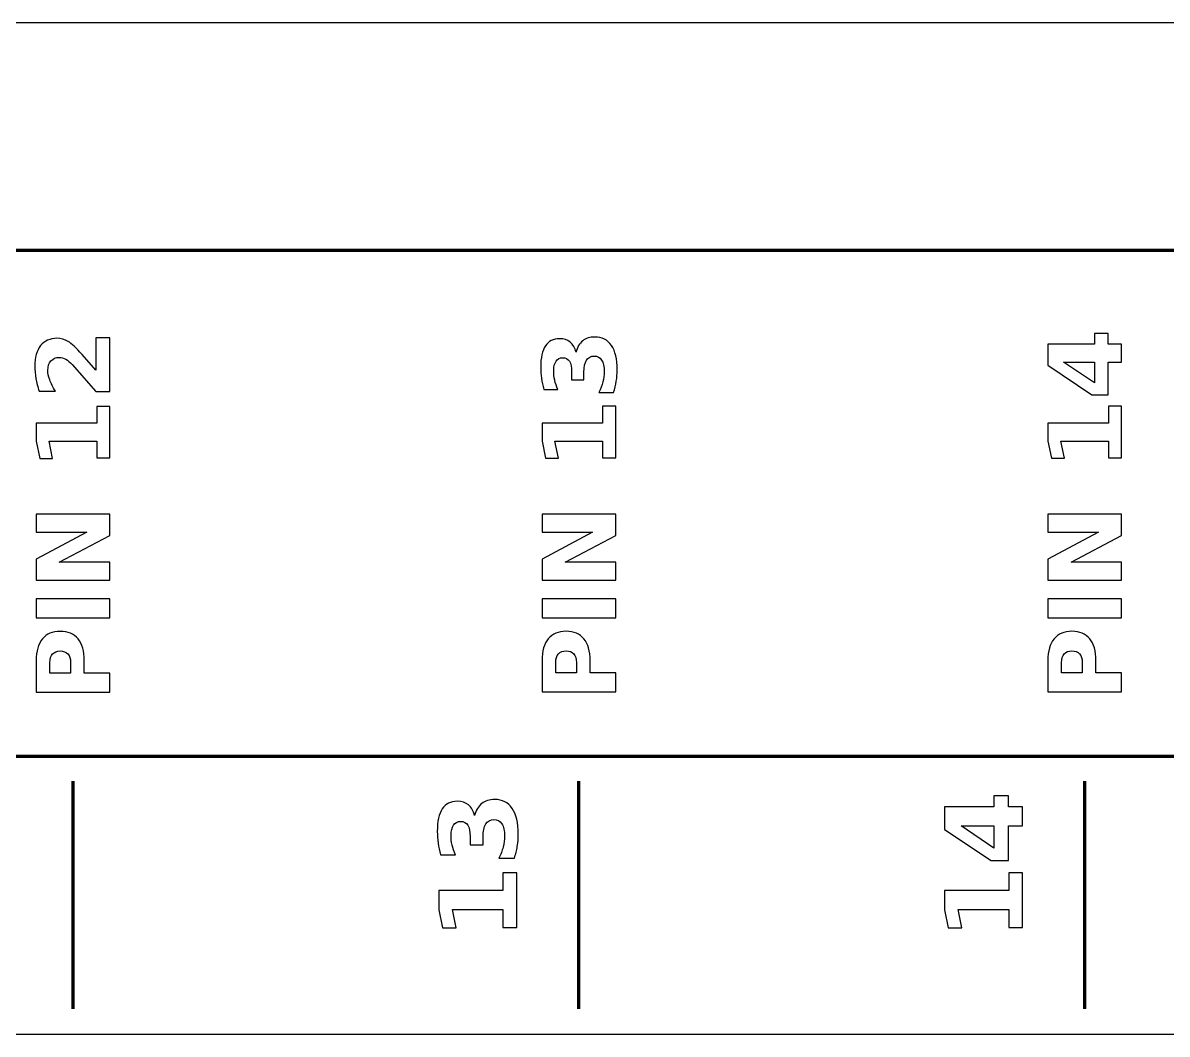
# Model space of a CAD drawing. Header units: centimetres. Extents: x -19.5 to -1.5, y -15.8 to -13.8.
# Drawn here: x -8.137 to -5.875, y -15.85 to -13.85 of the extents above; entities that cross this region are included whole.
import ezdxf

# ---------------------------------------------------------------- set-up
doc = ezdxf.new("R2010")
doc.units = ezdxf.units.CM
doc.header["$MEASUREMENT"] = 0
doc.layers.add('Layer 1', color=7, linetype='Continuous')

msp = doc.modelspace()

# ---------------------------------------------------------------- linework, layer by layer
at = {"layer": 'Layer 1', "color": 7}
msp.add_open_spline([(-19.5, -13.85), (-19.5, -13.85), (-1.5, -13.85), (-1.5, -13.85), (-1.5, -13.85), (-1.5, -13.85), (-1.5, -15.85), (-1.5, -15.85), (-1.5, -15.85), (-1.5, -15.85), (-19.5, -15.85), (-19.5, -15.85), (-19.5, -15.85), (-19.5, -15.85), (-19.5, -13.85), (-19.5, -13.85)], degree=3, knots=[0, 0, 0, 0, 0.25, 0.25, 0.25, 0.25, 0.5, 0.5, 0.5, 0.5, 0.75, 0.75, 0.75, 0.75, 1, 1, 1, 1], dxfattribs=at)
msp.add_open_spline([(-19.5, -13.85), (-19.5, -13.85), (-1.5, -13.85), (-1.5, -13.85), (-1.5, -13.85), (-1.5, -13.85), (-1.5, -15.85), (-1.5, -15.85), (-1.5, -15.85), (-1.5, -15.85), (-19.5, -15.85), (-19.5, -15.85), (-19.5, -15.85), (-19.5, -15.85), (-19.5, -13.85), (-19.5, -13.85)], degree=3, knots=[0, 0, 0, 0, 0.25, 0.25, 0.25, 0.25, 0.5, 0.5, 0.5, 0.5, 0.75, 0.75, 0.75, 0.75, 1, 1, 1, 1], dxfattribs=at)
at = {"layer": 'Layer 1', "color": 250, "lineweight": 100}
msp.add_open_spline([(-19.30001, -15.3), (-19.30001, -15.3), (-19.30001, -14.3), (-19.30001, -14.3), (-19.30001, -14.3), (-19.30001, -14.3), (-1.70001, -14.3), (-1.70001, -14.3), (-1.70001, -14.3), (-1.70001, -14.3), (-1.70001, -15.3), (-1.70001, -15.3), (-1.70001, -15.3), (-1.70001, -15.3), (-19.30001, -15.3), (-19.30001, -15.3)], degree=3, knots=[0, 0, 0, 0, 0.25, 0.25, 0.25, 0.25, 0.5, 0.5, 0.5, 0.5, 0.75, 0.75, 0.75, 0.75, 1, 1, 1, 1], dxfattribs=at)
at = {"layer": 'Layer 1', "color": 250}
for points, knots in [([(-7.99233, -14.53708), (-7.99233, -14.53708), (-7.99233, -14.47291), (-7.99233, -14.47291), (-7.99233, -14.47291), (-7.99233, -14.47291), (-7.9647, -14.47291), (-7.9647, -14.47291), (-7.9647, -14.47291), (-7.9647, -14.47291), (-7.9647, -14.57888), (-7.9647, -14.57888), (-7.9647, -14.57888), (-7.9647, -14.57888), (-7.99233, -14.57888), (-7.99233, -14.57888), (-7.99233, -14.57888), (-7.99233, -14.57888), (-8.0393, -14.52564), (-8.0393, -14.52564), (-8.0393, -14.52564), (-8.0436, -14.52088), (-8.0478, -14.51738), (-8.0519, -14.51511), (-8.0519, -14.51511), (-8.056, -14.51281), (-8.06027, -14.51168), (-8.0647, -14.51168), (-8.0647, -14.51168), (-8.07153, -14.51168), (-8.07703, -14.51398), (-8.0812, -14.51858), (-8.0812, -14.51858), (-8.08537, -14.52314), (-8.08743, -14.52924), (-8.08743, -14.53688), (-8.08743, -14.53688), (-8.08743, -14.54274), (-8.08617, -14.54914), (-8.08367, -14.55611), (-8.08367, -14.55611), (-8.08117, -14.56308), (-8.07743, -14.57054), (-8.0725, -14.57848), (-8.0725, -14.57848), (-8.0725, -14.57848), (-8.10453, -14.57848), (-8.10453, -14.57848), (-8.10453, -14.57848), (-8.10733, -14.57001), (-8.10947, -14.56164), (-8.11093, -14.55338), (-8.11093, -14.55338), (-8.1124, -14.54511), (-8.11313, -14.53701), (-8.11313, -14.52904), (-8.11313, -14.52904), (-8.11313, -14.51161), (-8.1093, -14.49804), (-8.1016, -14.48838), (-8.1016, -14.48838), (-8.09393, -14.47871), (-8.08323, -14.47388), (-8.06947, -14.47388), (-8.06947, -14.47388), (-8.06153, -14.47388), (-8.05413, -14.47594), (-8.04727, -14.48004), (-8.04727, -14.48004), (-8.0404, -14.48414), (-8.0312, -14.49278), (-8.01967, -14.50591), (-8.01967, -14.50591), (-8.01967, -14.50591), (-7.99233, -14.53708), (-7.99233, -14.53708)], [0, 0, 0, 0, 0.0526316, 0.0526316, 0.0526316, 0.0526316, 0.1052632, 0.1052632, 0.1052632, 0.1052632, 0.1578947, 0.1578947, 0.1578947, 0.1578947, 0.2105263, 0.2105263, 0.2105263, 0.2105263, 0.2631579, 0.2631579, 0.2631579, 0.2631579, 0.3157895, 0.3157895, 0.3157895, 0.3157895, 0.3684211, 0.3684211, 0.3684211, 0.3684211, 0.4210526, 0.4210526, 0.4210526, 0.4210526, 0.4736842, 0.4736842, 0.4736842, 0.4736842, 0.5263158, 0.5263158, 0.5263158, 0.5263158, 0.5789474, 0.5789474, 0.5789474, 0.5789474, 0.6315789, 0.6315789, 0.6315789, 0.6315789, 0.6842105, 0.6842105, 0.6842105, 0.6842105, 0.7368421, 0.7368421, 0.7368421, 0.7368421, 0.7894737, 0.7894737, 0.7894737, 0.7894737, 0.8421053, 0.8421053, 0.8421053, 0.8421053, 0.8947368, 0.8947368, 0.8947368, 0.8947368, 0.9473684, 0.9473684, 0.9473684, 0.9473684, 1, 1, 1, 1]), ([(-7.04323, -14.50136), (-7.0407, -14.49156), (-7.03627, -14.48406), (-7.03, -14.47896), (-7.03, -14.47896), (-7.0237, -14.47386), (-7.01573, -14.4713), (-7.00603, -14.4713), (-7.00603, -14.4713), (-6.99157, -14.4713), (-6.98057, -14.47683), (-6.97303, -14.4879), (-6.97303, -14.4879), (-6.96553, -14.49896), (-6.96177, -14.5151), (-6.96177, -14.53633), (-6.96177, -14.53633), (-6.96177, -14.54383), (-6.96237, -14.55133), (-6.96357, -14.55886), (-6.96357, -14.55886), (-6.96477, -14.56636), (-6.9666, -14.5738), (-6.969, -14.58116), (-6.969, -14.58116), (-6.969, -14.58116), (-6.998, -14.58116), (-6.998, -14.58116), (-6.998, -14.58116), (-6.9945, -14.57413), (-6.99183, -14.56716), (-6.99003, -14.56023), (-6.99003, -14.56023), (-6.98827, -14.5533), (-6.98737, -14.54646), (-6.98737, -14.53976), (-6.98737, -14.53976), (-6.98737, -14.5298), (-6.9891, -14.52216), (-6.99253, -14.51686), (-6.99253, -14.51686), (-6.996, -14.51156), (-7.00093, -14.5089), (-7.0074, -14.5089), (-7.0074, -14.5089), (-7.01403, -14.5089), (-7.01907, -14.51163), (-7.02247, -14.51706), (-7.02247, -14.51706), (-7.0259, -14.5225), (-7.0276, -14.53053), (-7.0276, -14.54113), (-7.0276, -14.54113), (-7.0276, -14.54113), (-7.0276, -14.55616), (-7.0276, -14.55616), (-7.0276, -14.55616), (-7.0276, -14.55616), (-7.05183, -14.55616), (-7.05183, -14.55616), (-7.05183, -14.55616), (-7.05183, -14.55616), (-7.05183, -14.54036), (-7.05183, -14.54036), (-7.05183, -14.54036), (-7.05183, -14.5309), (-7.0533, -14.5239), (-7.05627, -14.51926), (-7.05627, -14.51926), (-7.05923, -14.51463), (-7.06373, -14.51233), (-7.06977, -14.51233), (-7.06977, -14.51233), (-7.07537, -14.51233), (-7.0797, -14.51456), (-7.08273, -14.51906), (-7.08273, -14.51906), (-7.0858, -14.52356), (-7.08733, -14.5299), (-7.08733, -14.5381), (-7.08733, -14.5381), (-7.08733, -14.54416), (-7.08667, -14.55026), (-7.0853, -14.55646), (-7.0853, -14.55646), (-7.08393, -14.56263), (-7.0819, -14.56876), (-7.07923, -14.5749), (-7.07923, -14.5749), (-7.07923, -14.5749), (-7.10677, -14.5749), (-7.10677, -14.5749), (-7.10677, -14.5749), (-7.10887, -14.56746), (-7.11043, -14.56013), (-7.11147, -14.55283), (-7.11147, -14.55283), (-7.1125, -14.54553), (-7.11303, -14.5384), (-7.11303, -14.53136), (-7.11303, -14.53136), (-7.11303, -14.51243), (-7.10993, -14.49823), (-7.1037, -14.48883), (-7.1037, -14.48883), (-7.0975, -14.47943), (-7.08813, -14.47473), (-7.07563, -14.47473), (-7.07563, -14.47473), (-7.06713, -14.47473), (-7.06013, -14.47696), (-7.0547, -14.48146), (-7.0547, -14.48146), (-7.04927, -14.48596), (-7.04543, -14.4926), (-7.04323, -14.50136)], [0, 0, 0, 0, 0.0344828, 0.0344828, 0.0344828, 0.0344828, 0.0689655, 0.0689655, 0.0689655, 0.0689655, 0.1034483, 0.1034483, 0.1034483, 0.1034483, 0.137931, 0.137931, 0.137931, 0.137931, 0.1724138, 0.1724138, 0.1724138, 0.1724138, 0.2068966, 0.2068966, 0.2068966, 0.2068966, 0.2413793, 0.2413793, 0.2413793, 0.2413793, 0.2758621, 0.2758621, 0.2758621, 0.2758621, 0.3103448, 0.3103448, 0.3103448, 0.3103448, 0.3448276, 0.3448276, 0.3448276, 0.3448276, 0.3793103, 0.3793103, 0.3793103, 0.3793103, 0.4137931, 0.4137931, 0.4137931, 0.4137931, 0.4482759, 0.4482759, 0.4482759, 0.4482759, 0.4827586, 0.4827586, 0.4827586, 0.4827586, 0.5172414, 0.5172414, 0.5172414, 0.5172414, 0.5517241, 0.5517241, 0.5517241, 0.5517241, 0.5862069, 0.5862069, 0.5862069, 0.5862069, 0.6206897, 0.6206897, 0.6206897, 0.6206897, 0.6551724, 0.6551724, 0.6551724, 0.6551724, 0.6896552, 0.6896552, 0.6896552, 0.6896552, 0.7241379, 0.7241379, 0.7241379, 0.7241379, 0.7586207, 0.7586207, 0.7586207, 0.7586207, 0.7931034, 0.7931034, 0.7931034, 0.7931034, 0.8275862, 0.8275862, 0.8275862, 0.8275862, 0.862069, 0.862069, 0.862069, 0.862069, 0.8965517, 0.8965517, 0.8965517, 0.8965517, 0.9310345, 0.9310345, 0.9310345, 0.9310345, 0.9655172, 0.9655172, 0.9655172, 0.9655172, 1, 1, 1, 1]), ([(-6.1104, -14.52713), (-6.1104, -14.52713), (-6.1104, -14.48533), (-6.1104, -14.48533), (-6.1104, -14.48533), (-6.1104, -14.48533), (-6.0184, -14.48533), (-6.0184, -14.48533), (-6.0184, -14.48533), (-6.0184, -14.48533), (-6.0184, -14.46453), (-6.0184, -14.46453), (-6.0184, -14.46453), (-6.0184, -14.46453), (-5.99117, -14.46453), (-5.99117, -14.46453), (-5.99117, -14.46453), (-5.99117, -14.46453), (-5.99117, -14.48533), (-5.99117, -14.48533), (-5.99117, -14.48533), (-5.99117, -14.48533), (-5.9646, -14.48533), (-5.9646, -14.48533), (-5.9646, -14.48533), (-5.9646, -14.48533), (-5.9646, -14.52086), (-5.9646, -14.52086), (-5.9646, -14.52086), (-5.9646, -14.52086), (-5.99117, -14.52086), (-5.99117, -14.52086), (-5.99117, -14.52086), (-5.99117, -14.52086), (-5.99117, -14.58553), (-5.99117, -14.58553), (-5.99117, -14.58553), (-5.99117, -14.58553), (-6.0234, -14.58553), (-6.0234, -14.58553), (-6.0234, -14.58553), (-6.0234, -14.58553), (-6.1104, -14.52713), (-6.1104, -14.52713)], [0, 0, 0, 0, 0.0909091, 0.0909091, 0.0909091, 0.0909091, 0.1818182, 0.1818182, 0.1818182, 0.1818182, 0.2727273, 0.2727273, 0.2727273, 0.2727273, 0.3636364, 0.3636364, 0.3636364, 0.3636364, 0.4545455, 0.4545455, 0.4545455, 0.4545455, 0.5454545, 0.5454545, 0.5454545, 0.5454545, 0.6363636, 0.6363636, 0.6363636, 0.6363636, 0.7272727, 0.7272727, 0.7272727, 0.7272727, 0.8181818, 0.8181818, 0.8181818, 0.8181818, 0.9090909, 0.9090909, 0.9090909, 0.9090909, 1, 1, 1, 1]), ([(-6.07943, -14.52086), (-6.07943, -14.52086), (-6.0184, -14.5621), (-6.0184, -14.5621), (-6.0184, -14.5621), (-6.0184, -14.5621), (-6.0184, -14.52086), (-6.0184, -14.52086), (-6.0184, -14.52086), (-6.0184, -14.52086), (-6.07943, -14.52086), (-6.07943, -14.52086)], [0, 0, 0, 0, 0.3333333, 0.3333333, 0.3333333, 0.3333333, 0.6666667, 0.6666667, 0.6666667, 0.6666667, 1, 1, 1, 1]), ([(-7.99067, -14.71045), (-7.99067, -14.71045), (-7.99067, -14.67725), (-7.99067, -14.67725), (-7.99067, -14.67725), (-7.99067, -14.67725), (-8.0849, -14.67725), (-8.0849, -14.67725), (-8.0849, -14.67725), (-8.0849, -14.67725), (-8.07787, -14.71131), (-8.07787, -14.71131), (-8.07787, -14.71131), (-8.07787, -14.71131), (-8.10347, -14.71131), (-8.10347, -14.71131), (-8.10347, -14.71131), (-8.10347, -14.71131), (-8.1105, -14.67745), (-8.1105, -14.67745), (-8.1105, -14.67745), (-8.1105, -14.67745), (-8.1105, -14.64171), (-8.1105, -14.64171), (-8.1105, -14.64171), (-8.1105, -14.64171), (-7.99067, -14.64171), (-7.99067, -14.64171), (-7.99067, -14.64171), (-7.99067, -14.64171), (-7.99067, -14.60851), (-7.99067, -14.60851), (-7.99067, -14.60851), (-7.99067, -14.60851), (-7.9647, -14.60851), (-7.9647, -14.60851), (-7.9647, -14.60851), (-7.9647, -14.60851), (-7.9647, -14.71045), (-7.9647, -14.71045), (-7.9647, -14.71045), (-7.9647, -14.71045), (-7.99067, -14.71045), (-7.99067, -14.71045)], [0, 0, 0, 0, 0.0909091, 0.0909091, 0.0909091, 0.0909091, 0.1818182, 0.1818182, 0.1818182, 0.1818182, 0.2727273, 0.2727273, 0.2727273, 0.2727273, 0.3636364, 0.3636364, 0.3636364, 0.3636364, 0.4545455, 0.4545455, 0.4545455, 0.4545455, 0.5454545, 0.5454545, 0.5454545, 0.5454545, 0.6363636, 0.6363636, 0.6363636, 0.6363636, 0.7272727, 0.7272727, 0.7272727, 0.7272727, 0.8181818, 0.8181818, 0.8181818, 0.8181818, 0.9090909, 0.9090909, 0.9090909, 0.9090909, 1, 1, 1, 1]), ([(-6.99057, -14.71027), (-6.99057, -14.71027), (-6.99057, -14.67707), (-6.99057, -14.67707), (-6.99057, -14.67707), (-6.99057, -14.67707), (-7.0848, -14.67707), (-7.0848, -14.67707), (-7.0848, -14.67707), (-7.0848, -14.67707), (-7.07777, -14.71113), (-7.07777, -14.71113), (-7.07777, -14.71113), (-7.07777, -14.71113), (-7.10337, -14.71113), (-7.10337, -14.71113), (-7.10337, -14.71113), (-7.10337, -14.71113), (-7.1104, -14.67727), (-7.1104, -14.67727), (-7.1104, -14.67727), (-7.1104, -14.67727), (-7.1104, -14.64153), (-7.1104, -14.64153), (-7.1104, -14.64153), (-7.1104, -14.64153), (-6.99057, -14.64153), (-6.99057, -14.64153), (-6.99057, -14.64153), (-6.99057, -14.64153), (-6.99057, -14.60833), (-6.99057, -14.60833), (-6.99057, -14.60833), (-6.99057, -14.60833), (-6.9646, -14.60833), (-6.9646, -14.60833), (-6.9646, -14.60833), (-6.9646, -14.60833), (-6.9646, -14.71027), (-6.9646, -14.71027), (-6.9646, -14.71027), (-6.9646, -14.71027), (-6.99057, -14.71027), (-6.99057, -14.71027)], [0, 0, 0, 0, 0.0909091, 0.0909091, 0.0909091, 0.0909091, 0.1818182, 0.1818182, 0.1818182, 0.1818182, 0.2727273, 0.2727273, 0.2727273, 0.2727273, 0.3636364, 0.3636364, 0.3636364, 0.3636364, 0.4545455, 0.4545455, 0.4545455, 0.4545455, 0.5454545, 0.5454545, 0.5454545, 0.5454545, 0.6363636, 0.6363636, 0.6363636, 0.6363636, 0.7272727, 0.7272727, 0.7272727, 0.7272727, 0.8181818, 0.8181818, 0.8181818, 0.8181818, 0.9090909, 0.9090909, 0.9090909, 0.9090909, 1, 1, 1, 1]), ([(-5.99057, -14.71027), (-5.99057, -14.71027), (-5.99057, -14.67707), (-5.99057, -14.67707), (-5.99057, -14.67707), (-5.99057, -14.67707), (-6.0848, -14.67707), (-6.0848, -14.67707), (-6.0848, -14.67707), (-6.0848, -14.67707), (-6.07777, -14.71113), (-6.07777, -14.71113), (-6.07777, -14.71113), (-6.07777, -14.71113), (-6.10337, -14.71113), (-6.10337, -14.71113), (-6.10337, -14.71113), (-6.10337, -14.71113), (-6.1104, -14.67727), (-6.1104, -14.67727), (-6.1104, -14.67727), (-6.1104, -14.67727), (-6.1104, -14.64153), (-6.1104, -14.64153), (-6.1104, -14.64153), (-6.1104, -14.64153), (-5.99057, -14.64153), (-5.99057, -14.64153), (-5.99057, -14.64153), (-5.99057, -14.64153), (-5.99057, -14.60833), (-5.99057, -14.60833), (-5.99057, -14.60833), (-5.99057, -14.60833), (-5.9646, -14.60833), (-5.9646, -14.60833), (-5.9646, -14.60833), (-5.9646, -14.60833), (-5.9646, -14.71027), (-5.9646, -14.71027), (-5.9646, -14.71027), (-5.9646, -14.71027), (-5.99057, -14.71027), (-5.99057, -14.71027)], [0, 0, 0, 0, 0.0909091, 0.0909091, 0.0909091, 0.0909091, 0.1818182, 0.1818182, 0.1818182, 0.1818182, 0.2727273, 0.2727273, 0.2727273, 0.2727273, 0.3636364, 0.3636364, 0.3636364, 0.3636364, 0.4545455, 0.4545455, 0.4545455, 0.4545455, 0.5454545, 0.5454545, 0.5454545, 0.5454545, 0.6363636, 0.6363636, 0.6363636, 0.6363636, 0.7272727, 0.7272727, 0.7272727, 0.7272727, 0.8181818, 0.8181818, 0.8181818, 0.8181818, 0.9090909, 0.9090909, 0.9090909, 0.9090909, 1, 1, 1, 1]), ([(-8.1105, -14.95251), (-8.1105, -14.95251), (-8.1105, -14.91051), (-8.1105, -14.91051), (-8.1105, -14.91051), (-8.1105, -14.91051), (-8.0105, -14.85748), (-8.0105, -14.85748), (-8.0105, -14.85748), (-8.0105, -14.85748), (-8.1105, -14.85748), (-8.1105, -14.85748), (-8.1105, -14.85748), (-8.1105, -14.85748), (-8.1105, -14.82185), (-8.1105, -14.82185), (-8.1105, -14.82185), (-8.1105, -14.82185), (-7.9647, -14.82185), (-7.9647, -14.82185), (-7.9647, -14.82185), (-7.9647, -14.82185), (-7.9647, -14.86385), (-7.9647, -14.86385), (-7.9647, -14.86385), (-7.9647, -14.86385), (-8.0647, -14.91688), (-8.0647, -14.91688), (-8.0647, -14.91688), (-8.0647, -14.91688), (-7.9647, -14.91688), (-7.9647, -14.91688), (-7.9647, -14.91688), (-7.9647, -14.91688), (-7.9647, -14.95251), (-7.9647, -14.95251), (-7.9647, -14.95251), (-7.9647, -14.95251), (-8.1105, -14.95251), (-8.1105, -14.95251)], [0, 0, 0, 0, 0.1, 0.1, 0.1, 0.1, 0.2, 0.2, 0.2, 0.2, 0.3, 0.3, 0.3, 0.3, 0.4, 0.4, 0.4, 0.4, 0.5, 0.5, 0.5, 0.5, 0.6, 0.6, 0.6, 0.6, 0.7, 0.7, 0.7, 0.7, 0.8, 0.8, 0.8, 0.8, 0.9, 0.9, 0.9, 0.9, 1, 1, 1, 1]), ([(-7.1104, -14.95233), (-7.1104, -14.95233), (-7.1104, -14.91033), (-7.1104, -14.91033), (-7.1104, -14.91033), (-7.1104, -14.91033), (-7.0104, -14.8573), (-7.0104, -14.8573), (-7.0104, -14.8573), (-7.0104, -14.8573), (-7.1104, -14.8573), (-7.1104, -14.8573), (-7.1104, -14.8573), (-7.1104, -14.8573), (-7.1104, -14.82167), (-7.1104, -14.82167), (-7.1104, -14.82167), (-7.1104, -14.82167), (-6.9646, -14.82167), (-6.9646, -14.82167), (-6.9646, -14.82167), (-6.9646, -14.82167), (-6.9646, -14.86367), (-6.9646, -14.86367), (-6.9646, -14.86367), (-6.9646, -14.86367), (-7.0646, -14.9167), (-7.0646, -14.9167), (-7.0646, -14.9167), (-7.0646, -14.9167), (-6.9646, -14.9167), (-6.9646, -14.9167), (-6.9646, -14.9167), (-6.9646, -14.9167), (-6.9646, -14.95233), (-6.9646, -14.95233), (-6.9646, -14.95233), (-6.9646, -14.95233), (-7.1104, -14.95233), (-7.1104, -14.95233)], [0, 0, 0, 0, 0.1, 0.1, 0.1, 0.1, 0.2, 0.2, 0.2, 0.2, 0.3, 0.3, 0.3, 0.3, 0.4, 0.4, 0.4, 0.4, 0.5, 0.5, 0.5, 0.5, 0.6, 0.6, 0.6, 0.6, 0.7, 0.7, 0.7, 0.7, 0.8, 0.8, 0.8, 0.8, 0.9, 0.9, 0.9, 0.9, 1, 1, 1, 1]), ([(-6.1104, -14.95233), (-6.1104, -14.95233), (-6.1104, -14.91033), (-6.1104, -14.91033), (-6.1104, -14.91033), (-6.1104, -14.91033), (-6.0104, -14.8573), (-6.0104, -14.8573), (-6.0104, -14.8573), (-6.0104, -14.8573), (-6.1104, -14.8573), (-6.1104, -14.8573), (-6.1104, -14.8573), (-6.1104, -14.8573), (-6.1104, -14.82167), (-6.1104, -14.82167), (-6.1104, -14.82167), (-6.1104, -14.82167), (-5.9646, -14.82167), (-5.9646, -14.82167), (-5.9646, -14.82167), (-5.9646, -14.82167), (-5.9646, -14.86367), (-5.9646, -14.86367), (-5.9646, -14.86367), (-5.9646, -14.86367), (-6.0646, -14.9167), (-6.0646, -14.9167), (-6.0646, -14.9167), (-6.0646, -14.9167), (-5.9646, -14.9167), (-5.9646, -14.9167), (-5.9646, -14.9167), (-5.9646, -14.9167), (-5.9646, -14.95233), (-5.9646, -14.95233), (-5.9646, -14.95233), (-5.9646, -14.95233), (-6.1104, -14.95233), (-6.1104, -14.95233)], [0, 0, 0, 0, 0.1, 0.1, 0.1, 0.1, 0.2, 0.2, 0.2, 0.2, 0.3, 0.3, 0.3, 0.3, 0.4, 0.4, 0.4, 0.4, 0.5, 0.5, 0.5, 0.5, 0.6, 0.6, 0.6, 0.6, 0.7, 0.7, 0.7, 0.7, 0.8, 0.8, 0.8, 0.8, 0.9, 0.9, 0.9, 0.9, 1, 1, 1, 1]), ([(-8.1105, -15.02691), (-8.1105, -15.02691), (-8.1105, -14.98931), (-8.1105, -14.98931), (-8.1105, -14.98931), (-8.1105, -14.98931), (-7.9647, -14.98931), (-7.9647, -14.98931), (-7.9647, -14.98931), (-7.9647, -14.98931), (-7.9647, -15.02691), (-7.9647, -15.02691), (-7.9647, -15.02691), (-7.9647, -15.02691), (-8.1105, -15.02691), (-8.1105, -15.02691)], [0, 0, 0, 0, 0.25, 0.25, 0.25, 0.25, 0.5, 0.5, 0.5, 0.5, 0.75, 0.75, 0.75, 0.75, 1, 1, 1, 1]), ([(-7.1104, -15.02673), (-7.1104, -15.02673), (-7.1104, -14.98913), (-7.1104, -14.98913), (-7.1104, -14.98913), (-7.1104, -14.98913), (-6.9646, -14.98913), (-6.9646, -14.98913), (-6.9646, -14.98913), (-6.9646, -14.98913), (-6.9646, -15.02673), (-6.9646, -15.02673), (-6.9646, -15.02673), (-6.9646, -15.02673), (-7.1104, -15.02673), (-7.1104, -15.02673)], [0, 0, 0, 0, 0.25, 0.25, 0.25, 0.25, 0.5, 0.5, 0.5, 0.5, 0.75, 0.75, 0.75, 0.75, 1, 1, 1, 1]), ([(-6.1104, -15.02673), (-6.1104, -15.02673), (-6.1104, -14.98913), (-6.1104, -14.98913), (-6.1104, -14.98913), (-6.1104, -14.98913), (-5.9646, -14.98913), (-5.9646, -14.98913), (-5.9646, -14.98913), (-5.9646, -14.98913), (-5.9646, -15.02673), (-5.9646, -15.02673), (-5.9646, -15.02673), (-5.9646, -15.02673), (-6.1104, -15.02673), (-6.1104, -15.02673)], [0, 0, 0, 0, 0.25, 0.25, 0.25, 0.25, 0.5, 0.5, 0.5, 0.5, 0.75, 0.75, 0.75, 0.75, 1, 1, 1, 1]), ([(-8.1105, -15.17348), (-8.1105, -15.17348), (-8.1105, -15.11108), (-8.1105, -15.11108), (-8.1105, -15.11108), (-8.1105, -15.09252), (-8.10637, -15.07828), (-8.09813, -15.06835), (-8.09813, -15.06835), (-8.0899, -15.05842), (-8.07817, -15.05345), (-8.06293, -15.05345), (-8.06293, -15.05345), (-8.04767, -15.05345), (-8.0359, -15.05842), (-8.02767, -15.06835), (-8.02767, -15.06835), (-8.01943, -15.07828), (-8.0153, -15.09252), (-8.0153, -15.11108), (-8.0153, -15.11108), (-8.0153, -15.11108), (-8.0153, -15.13588), (-8.0153, -15.13588), (-8.0153, -15.13588), (-8.0153, -15.13588), (-7.9647, -15.13588), (-7.9647, -15.13588), (-7.9647, -15.13588), (-7.9647, -15.13588), (-7.9647, -15.17348), (-7.9647, -15.17348), (-7.9647, -15.17348), (-7.9647, -15.17348), (-8.1105, -15.17348), (-8.1105, -15.17348)], [0, 0, 0, 0, 0.1111111, 0.1111111, 0.1111111, 0.1111111, 0.2222222, 0.2222222, 0.2222222, 0.2222222, 0.3333333, 0.3333333, 0.3333333, 0.3333333, 0.4444444, 0.4444444, 0.4444444, 0.4444444, 0.5555556, 0.5555556, 0.5555556, 0.5555556, 0.6666667, 0.6666667, 0.6666667, 0.6666667, 0.7777778, 0.7777778, 0.7777778, 0.7777778, 0.8888889, 0.8888889, 0.8888889, 0.8888889, 1, 1, 1, 1]), ([(-7.1104, -15.1733), (-7.1104, -15.1733), (-7.1104, -15.1109), (-7.1104, -15.1109), (-7.1104, -15.1109), (-7.1104, -15.09234), (-7.10627, -15.0781), (-7.09803, -15.06817), (-7.09803, -15.06817), (-7.0898, -15.05824), (-7.07807, -15.05327), (-7.06283, -15.05327), (-7.06283, -15.05327), (-7.04757, -15.05327), (-7.0358, -15.05824), (-7.02757, -15.06817), (-7.02757, -15.06817), (-7.01933, -15.0781), (-7.0152, -15.09234), (-7.0152, -15.1109), (-7.0152, -15.1109), (-7.0152, -15.1109), (-7.0152, -15.1357), (-7.0152, -15.1357), (-7.0152, -15.1357), (-7.0152, -15.1357), (-6.9646, -15.1357), (-6.9646, -15.1357), (-6.9646, -15.1357), (-6.9646, -15.1357), (-6.9646, -15.1733), (-6.9646, -15.1733), (-6.9646, -15.1733), (-6.9646, -15.1733), (-7.1104, -15.1733), (-7.1104, -15.1733)], [0, 0, 0, 0, 0.1111111, 0.1111111, 0.1111111, 0.1111111, 0.2222222, 0.2222222, 0.2222222, 0.2222222, 0.3333333, 0.3333333, 0.3333333, 0.3333333, 0.4444444, 0.4444444, 0.4444444, 0.4444444, 0.5555556, 0.5555556, 0.5555556, 0.5555556, 0.6666667, 0.6666667, 0.6666667, 0.6666667, 0.7777778, 0.7777778, 0.7777778, 0.7777778, 0.8888889, 0.8888889, 0.8888889, 0.8888889, 1, 1, 1, 1]), ([(-6.1104, -15.1733), (-6.1104, -15.1733), (-6.1104, -15.1109), (-6.1104, -15.1109), (-6.1104, -15.1109), (-6.1104, -15.09234), (-6.10627, -15.0781), (-6.09803, -15.06817), (-6.09803, -15.06817), (-6.0898, -15.05824), (-6.07807, -15.05327), (-6.06283, -15.05327), (-6.06283, -15.05327), (-6.04757, -15.05327), (-6.0358, -15.05824), (-6.02757, -15.06817), (-6.02757, -15.06817), (-6.01933, -15.0781), (-6.0152, -15.09234), (-6.0152, -15.1109), (-6.0152, -15.1109), (-6.0152, -15.1109), (-6.0152, -15.1357), (-6.0152, -15.1357), (-6.0152, -15.1357), (-6.0152, -15.1357), (-5.9646, -15.1357), (-5.9646, -15.1357), (-5.9646, -15.1357), (-5.9646, -15.1357), (-5.9646, -15.1733), (-5.9646, -15.1733), (-5.9646, -15.1733), (-5.9646, -15.1733), (-6.1104, -15.1733), (-6.1104, -15.1733)], [0, 0, 0, 0, 0.1111111, 0.1111111, 0.1111111, 0.1111111, 0.2222222, 0.2222222, 0.2222222, 0.2222222, 0.3333333, 0.3333333, 0.3333333, 0.3333333, 0.4444444, 0.4444444, 0.4444444, 0.4444444, 0.5555556, 0.5555556, 0.5555556, 0.5555556, 0.6666667, 0.6666667, 0.6666667, 0.6666667, 0.7777778, 0.7777778, 0.7777778, 0.7777778, 0.8888889, 0.8888889, 0.8888889, 0.8888889, 1, 1, 1, 1]), ([(-8.08327, -15.13588), (-8.08327, -15.13588), (-8.04253, -15.13588), (-8.04253, -15.13588), (-8.04253, -15.13588), (-8.04253, -15.13588), (-8.04253, -15.11508), (-8.04253, -15.11508), (-8.04253, -15.11508), (-8.04253, -15.10778), (-8.0443, -15.10215), (-8.04787, -15.09818), (-8.04787, -15.09818), (-8.0514, -15.09422), (-8.05643, -15.09222), (-8.06293, -15.09222), (-8.06293, -15.09222), (-8.06947, -15.09222), (-8.07447, -15.09422), (-8.078, -15.09818), (-8.078, -15.09818), (-8.0815, -15.10215), (-8.08327, -15.10778), (-8.08327, -15.11508), (-8.08327, -15.11508), (-8.08327, -15.11508), (-8.08327, -15.13588), (-8.08327, -15.13588)], [0, 0, 0, 0, 0.1428571, 0.1428571, 0.1428571, 0.1428571, 0.2857143, 0.2857143, 0.2857143, 0.2857143, 0.4285714, 0.4285714, 0.4285714, 0.4285714, 0.5714286, 0.5714286, 0.5714286, 0.5714286, 0.7142857, 0.7142857, 0.7142857, 0.7142857, 0.8571429, 0.8571429, 0.8571429, 0.8571429, 1, 1, 1, 1]), ([(-7.08317, -15.1357), (-7.08317, -15.1357), (-7.04243, -15.1357), (-7.04243, -15.1357), (-7.04243, -15.1357), (-7.04243, -15.1357), (-7.04243, -15.1149), (-7.04243, -15.1149), (-7.04243, -15.1149), (-7.04243, -15.1076), (-7.0442, -15.10197), (-7.04777, -15.098), (-7.04777, -15.098), (-7.0513, -15.09404), (-7.05633, -15.09204), (-7.06283, -15.09204), (-7.06283, -15.09204), (-7.06937, -15.09204), (-7.07437, -15.09404), (-7.0779, -15.098), (-7.0779, -15.098), (-7.0814, -15.10197), (-7.08317, -15.1076), (-7.08317, -15.1149), (-7.08317, -15.1149), (-7.08317, -15.1149), (-7.08317, -15.1357), (-7.08317, -15.1357)], [0, 0, 0, 0, 0.1428571, 0.1428571, 0.1428571, 0.1428571, 0.2857143, 0.2857143, 0.2857143, 0.2857143, 0.4285714, 0.4285714, 0.4285714, 0.4285714, 0.5714286, 0.5714286, 0.5714286, 0.5714286, 0.7142857, 0.7142857, 0.7142857, 0.7142857, 0.8571429, 0.8571429, 0.8571429, 0.8571429, 1, 1, 1, 1]), ([(-6.08317, -15.1357), (-6.08317, -15.1357), (-6.04243, -15.1357), (-6.04243, -15.1357), (-6.04243, -15.1357), (-6.04243, -15.1357), (-6.04243, -15.1149), (-6.04243, -15.1149), (-6.04243, -15.1149), (-6.04243, -15.1076), (-6.0442, -15.10197), (-6.04777, -15.098), (-6.04777, -15.098), (-6.0513, -15.09404), (-6.05633, -15.09204), (-6.06283, -15.09204), (-6.06283, -15.09204), (-6.06937, -15.09204), (-6.07437, -15.09404), (-6.0779, -15.098), (-6.0779, -15.098), (-6.0814, -15.10197), (-6.08317, -15.1076), (-6.08317, -15.1149), (-6.08317, -15.1149), (-6.08317, -15.1149), (-6.08317, -15.1357), (-6.08317, -15.1357)], [0, 0, 0, 0, 0.1428571, 0.1428571, 0.1428571, 0.1428571, 0.2857143, 0.2857143, 0.2857143, 0.2857143, 0.4285714, 0.4285714, 0.4285714, 0.4285714, 0.5714286, 0.5714286, 0.5714286, 0.5714286, 0.7142857, 0.7142857, 0.7142857, 0.7142857, 0.8571429, 0.8571429, 0.8571429, 0.8571429, 1, 1, 1, 1]), ([(-6.31467, -15.44502), (-6.31467, -15.44502), (-6.31467, -15.40078), (-6.31467, -15.40078), (-6.31467, -15.40078), (-6.31467, -15.40078), (-6.2173, -15.40078), (-6.2173, -15.40078), (-6.2173, -15.40078), (-6.2173, -15.40078), (-6.2173, -15.37876), (-6.2173, -15.37876), (-6.2173, -15.37876), (-6.2173, -15.37876), (-6.18848, -15.37876), (-6.18848, -15.37876), (-6.18848, -15.37876), (-6.18848, -15.37876), (-6.18848, -15.40078), (-6.18848, -15.40078), (-6.18848, -15.40078), (-6.18848, -15.40078), (-6.16036, -15.40078), (-6.16036, -15.40078), (-6.16036, -15.40078), (-6.16036, -15.40078), (-6.16036, -15.43838), (-6.16036, -15.43838), (-6.16036, -15.43838), (-6.16036, -15.43838), (-6.18848, -15.43838), (-6.18848, -15.43838), (-6.18848, -15.43838), (-6.18848, -15.43838), (-6.18848, -15.50682), (-6.18848, -15.50682), (-6.18848, -15.50682), (-6.18848, -15.50682), (-6.22259, -15.50682), (-6.22259, -15.50682), (-6.22259, -15.50682), (-6.22259, -15.50682), (-6.31467, -15.44502), (-6.31467, -15.44502)], [0, 0, 0, 0, 0.0909091, 0.0909091, 0.0909091, 0.0909091, 0.1818182, 0.1818182, 0.1818182, 0.1818182, 0.2727273, 0.2727273, 0.2727273, 0.2727273, 0.3636364, 0.3636364, 0.3636364, 0.3636364, 0.4545455, 0.4545455, 0.4545455, 0.4545455, 0.5454545, 0.5454545, 0.5454545, 0.5454545, 0.6363636, 0.6363636, 0.6363636, 0.6363636, 0.7272727, 0.7272727, 0.7272727, 0.7272727, 0.8181818, 0.8181818, 0.8181818, 0.8181818, 0.9090909, 0.9090909, 0.9090909, 0.9090909, 1, 1, 1, 1]), ([(-7.24358, -15.41775), (-7.2409, -15.40738), (-7.23621, -15.39944), (-7.22958, -15.39404), (-7.22958, -15.39404), (-7.22291, -15.38864), (-7.21448, -15.38593), (-7.20421, -15.38593), (-7.20421, -15.38593), (-7.1889, -15.38593), (-7.17726, -15.39178), (-7.16929, -15.40349), (-7.16929, -15.40349), (-7.16135, -15.41521), (-7.15736, -15.43228), (-7.15736, -15.45475), (-7.15736, -15.45475), (-7.15736, -15.46269), (-7.158, -15.47063), (-7.15927, -15.4786), (-7.15927, -15.4786), (-7.16054, -15.48654), (-7.16248, -15.49441), (-7.16502, -15.5022), (-7.16502, -15.5022), (-7.16502, -15.5022), (-7.19571, -15.5022), (-7.19571, -15.5022), (-7.19571, -15.5022), (-7.192, -15.49476), (-7.18918, -15.48739), (-7.18728, -15.48005), (-7.18728, -15.48005), (-7.18541, -15.47271), (-7.18446, -15.46548), (-7.18446, -15.45839), (-7.18446, -15.45839), (-7.18446, -15.44784), (-7.18629, -15.43976), (-7.18992, -15.43415), (-7.18992, -15.43415), (-7.19359, -15.42854), (-7.19881, -15.42572), (-7.20566, -15.42572), (-7.20566, -15.42572), (-7.21268, -15.42572), (-7.218, -15.42861), (-7.2216, -15.43436), (-7.2216, -15.43436), (-7.22524, -15.44011), (-7.22704, -15.44862), (-7.22704, -15.45983), (-7.22704, -15.45983), (-7.22704, -15.45983), (-7.22704, -15.47574), (-7.22704, -15.47574), (-7.22704, -15.47574), (-7.22704, -15.47574), (-7.25268, -15.47574), (-7.25268, -15.47574), (-7.25268, -15.47574), (-7.25268, -15.47574), (-7.25268, -15.45902), (-7.25268, -15.45902), (-7.25268, -15.45902), (-7.25268, -15.449), (-7.25424, -15.4416), (-7.25738, -15.43669), (-7.25738, -15.43669), (-7.26052, -15.43179), (-7.26528, -15.42935), (-7.27166, -15.42935), (-7.27166, -15.42935), (-7.27759, -15.42935), (-7.28218, -15.43172), (-7.28539, -15.43648), (-7.28539, -15.43648), (-7.28863, -15.44124), (-7.29025, -15.44795), (-7.29025, -15.45662), (-7.29025, -15.45662), (-7.29025, -15.46304), (-7.28955, -15.4695), (-7.2881, -15.47606), (-7.2881, -15.47606), (-7.28666, -15.48259), (-7.2845, -15.48908), (-7.28168, -15.49557), (-7.28168, -15.49557), (-7.28168, -15.49557), (-7.31082, -15.49557), (-7.31082, -15.49557), (-7.31082, -15.49557), (-7.31304, -15.4877), (-7.3147, -15.47994), (-7.3158, -15.47222), (-7.3158, -15.47222), (-7.31689, -15.46449), (-7.31745, -15.45694), (-7.31745, -15.4495), (-7.31745, -15.4495), (-7.31745, -15.42946), (-7.31417, -15.41443), (-7.30758, -15.40448), (-7.30758, -15.40448), (-7.30101, -15.39453), (-7.2911, -15.38956), (-7.27787, -15.38956), (-7.27787, -15.38956), (-7.26888, -15.38956), (-7.26147, -15.39192), (-7.25572, -15.39669), (-7.25572, -15.39669), (-7.24997, -15.40145), (-7.24591, -15.40847), (-7.24358, -15.41775)], [0, 0, 0, 0, 0.0344828, 0.0344828, 0.0344828, 0.0344828, 0.0689655, 0.0689655, 0.0689655, 0.0689655, 0.1034483, 0.1034483, 0.1034483, 0.1034483, 0.137931, 0.137931, 0.137931, 0.137931, 0.1724138, 0.1724138, 0.1724138, 0.1724138, 0.2068966, 0.2068966, 0.2068966, 0.2068966, 0.2413793, 0.2413793, 0.2413793, 0.2413793, 0.2758621, 0.2758621, 0.2758621, 0.2758621, 0.3103448, 0.3103448, 0.3103448, 0.3103448, 0.3448276, 0.3448276, 0.3448276, 0.3448276, 0.3793103, 0.3793103, 0.3793103, 0.3793103, 0.4137931, 0.4137931, 0.4137931, 0.4137931, 0.4482759, 0.4482759, 0.4482759, 0.4482759, 0.4827586, 0.4827586, 0.4827586, 0.4827586, 0.5172414, 0.5172414, 0.5172414, 0.5172414, 0.5517241, 0.5517241, 0.5517241, 0.5517241, 0.5862069, 0.5862069, 0.5862069, 0.5862069, 0.6206897, 0.6206897, 0.6206897, 0.6206897, 0.6551724, 0.6551724, 0.6551724, 0.6551724, 0.6896552, 0.6896552, 0.6896552, 0.6896552, 0.7241379, 0.7241379, 0.7241379, 0.7241379, 0.7586207, 0.7586207, 0.7586207, 0.7586207, 0.7931034, 0.7931034, 0.7931034, 0.7931034, 0.8275862, 0.8275862, 0.8275862, 0.8275862, 0.862069, 0.862069, 0.862069, 0.862069, 0.8965517, 0.8965517, 0.8965517, 0.8965517, 0.9310345, 0.9310345, 0.9310345, 0.9310345, 0.9655172, 0.9655172, 0.9655172, 0.9655172, 1, 1, 1, 1]), ([(-6.28189, -15.43838), (-6.28189, -15.43838), (-6.2173, -15.48202), (-6.2173, -15.48202), (-6.2173, -15.48202), (-6.2173, -15.48202), (-6.2173, -15.43838), (-6.2173, -15.43838), (-6.2173, -15.43838), (-6.2173, -15.43838), (-6.28189, -15.43838), (-6.28189, -15.43838)], [0, 0, 0, 0, 0.3333333, 0.3333333, 0.3333333, 0.3333333, 0.6666667, 0.6666667, 0.6666667, 0.6666667, 1, 1, 1, 1]), ([(-7.18784, -15.63884), (-7.18784, -15.63884), (-7.18784, -15.6037), (-7.18784, -15.6037), (-7.18784, -15.6037), (-7.18784, -15.6037), (-7.28757, -15.6037), (-7.28757, -15.6037), (-7.28757, -15.6037), (-7.28757, -15.6037), (-7.28013, -15.63976), (-7.28013, -15.63976), (-7.28013, -15.63976), (-7.28013, -15.63976), (-7.30722, -15.63976), (-7.30722, -15.63976), (-7.30722, -15.63976), (-7.30722, -15.63976), (-7.31467, -15.60391), (-7.31467, -15.60391), (-7.31467, -15.60391), (-7.31467, -15.60391), (-7.31467, -15.5661), (-7.31467, -15.5661), (-7.31467, -15.5661), (-7.31467, -15.5661), (-7.18784, -15.5661), (-7.18784, -15.5661), (-7.18784, -15.5661), (-7.18784, -15.5661), (-7.18784, -15.53096), (-7.18784, -15.53096), (-7.18784, -15.53096), (-7.18784, -15.53096), (-7.16036, -15.53096), (-7.16036, -15.53096), (-7.16036, -15.53096), (-7.16036, -15.53096), (-7.16036, -15.63884), (-7.16036, -15.63884), (-7.16036, -15.63884), (-7.16036, -15.63884), (-7.18784, -15.63884), (-7.18784, -15.63884)], [0, 0, 0, 0, 0.0909091, 0.0909091, 0.0909091, 0.0909091, 0.1818182, 0.1818182, 0.1818182, 0.1818182, 0.2727273, 0.2727273, 0.2727273, 0.2727273, 0.3636364, 0.3636364, 0.3636364, 0.3636364, 0.4545455, 0.4545455, 0.4545455, 0.4545455, 0.5454545, 0.5454545, 0.5454545, 0.5454545, 0.6363636, 0.6363636, 0.6363636, 0.6363636, 0.7272727, 0.7272727, 0.7272727, 0.7272727, 0.8181818, 0.8181818, 0.8181818, 0.8181818, 0.9090909, 0.9090909, 0.9090909, 0.9090909, 1, 1, 1, 1]), ([(-6.18784, -15.63884), (-6.18784, -15.63884), (-6.18784, -15.6037), (-6.18784, -15.6037), (-6.18784, -15.6037), (-6.18784, -15.6037), (-6.28757, -15.6037), (-6.28757, -15.6037), (-6.28757, -15.6037), (-6.28757, -15.6037), (-6.28013, -15.63976), (-6.28013, -15.63976), (-6.28013, -15.63976), (-6.28013, -15.63976), (-6.30722, -15.63976), (-6.30722, -15.63976), (-6.30722, -15.63976), (-6.30722, -15.63976), (-6.31467, -15.60391), (-6.31467, -15.60391), (-6.31467, -15.60391), (-6.31467, -15.60391), (-6.31467, -15.5661), (-6.31467, -15.5661), (-6.31467, -15.5661), (-6.31467, -15.5661), (-6.18784, -15.5661), (-6.18784, -15.5661), (-6.18784, -15.5661), (-6.18784, -15.5661), (-6.18784, -15.53096), (-6.18784, -15.53096), (-6.18784, -15.53096), (-6.18784, -15.53096), (-6.16036, -15.53096), (-6.16036, -15.53096), (-6.16036, -15.53096), (-6.16036, -15.53096), (-6.16036, -15.63884), (-6.16036, -15.63884), (-6.16036, -15.63884), (-6.16036, -15.63884), (-6.18784, -15.63884), (-6.18784, -15.63884)], [0, 0, 0, 0, 0.0909091, 0.0909091, 0.0909091, 0.0909091, 0.1818182, 0.1818182, 0.1818182, 0.1818182, 0.2727273, 0.2727273, 0.2727273, 0.2727273, 0.3636364, 0.3636364, 0.3636364, 0.3636364, 0.4545455, 0.4545455, 0.4545455, 0.4545455, 0.5454545, 0.5454545, 0.5454545, 0.5454545, 0.6363636, 0.6363636, 0.6363636, 0.6363636, 0.7272727, 0.7272727, 0.7272727, 0.7272727, 0.8181818, 0.8181818, 0.8181818, 0.8181818, 0.9090909, 0.9090909, 0.9090909, 0.9090909, 1, 1, 1, 1])]:
    msp.add_open_spline(points, degree=3, knots=knots, dxfattribs=at)
at = {"layer": 'Layer 1', "color": 250, "lineweight": 106}
for points in [[(-8.0375, -15.8), (-8.0375, -15.8), (-8.03752, -15.35001), (-8.03752, -15.35001)], [(-7.0375, -15.8), (-7.0375, -15.8), (-7.03752, -15.35001), (-7.03752, -15.35001)], [(-6.0375, -15.8), (-6.0375, -15.8), (-6.03752, -15.35001), (-6.03752, -15.35001)]]:
    msp.add_open_spline(points, degree=3, dxfattribs=at)

doc.saveas('drawing.dxf')
